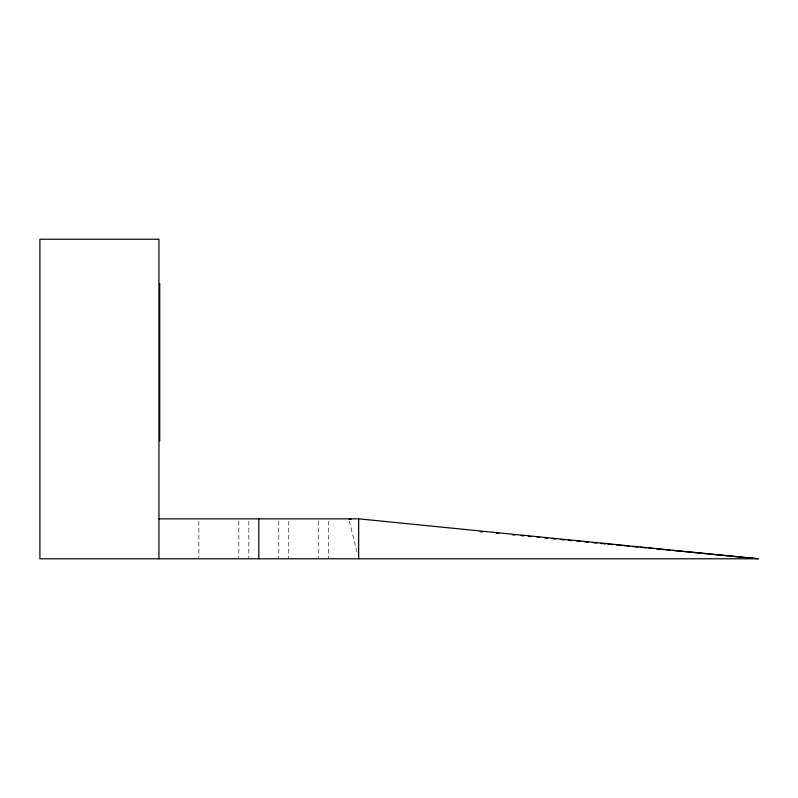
<?xml version="1.0" encoding="UTF-8"?>
<svg xmlns="http://www.w3.org/2000/svg" width="798" height="798" viewBox="0 0 798 798"><rect width="100%" height="100%" fill="white"/><g stroke="black" fill="none" stroke-linecap="round" stroke-linejoin="round"><path stroke-width="0.6" stroke-dasharray="3.99 2.99" d="M349.265 521.184L357.195 552.904M328.706 521.254L328.706 558.78M318.721 521.254L318.721 557.563M288.756 521.254L288.756 558.78M278.771 521.254L278.771 558.78M248.816 521.254L248.816 558.78M238.831 521.254L238.831 557.563M198.882 521.254L198.882 557.563"/><path stroke-width="1.2" d="M158.942 518.83L358.661 518.83L758.1 558.78L39.9 558.78L39.9 239.22L158.942 239.22L158.942 558.78M348.676 518.83L351.16 519.069M480.187 531.658L482.67 531.907M496.316 533.234L498.8 533.473M512.446 534.81L514.929 535.049M521.134 535.658L523.608 535.897M528.575 536.386L531.059 536.625M537.263 537.234L539.737 537.473M544.705 537.952L547.189 538.201M552.146 538.68L555.867 539.049M560.834 539.528L564.555 539.897M568.276 540.256L571.996 540.615M576.964 541.104L580.685 541.463M584.405 541.832L588.126 542.191M593.094 542.68L596.814 543.039M600.535 543.398L605.492 543.887M607.976 544.126L612.944 544.615M616.664 544.974L621.622 545.463M624.106 545.702L629.073 546.191M632.794 546.55L637.752 547.039M640.235 547.278L646.44 547.877M648.924 548.126L653.881 548.605M656.365 548.854L670.011 550.181M672.495 550.42L758.1 558.78M358.661 518.83L358.661 558.78M258.801 518.83L258.801 558.78M159.74 283.47L159.74 440.905"/></g></svg>
